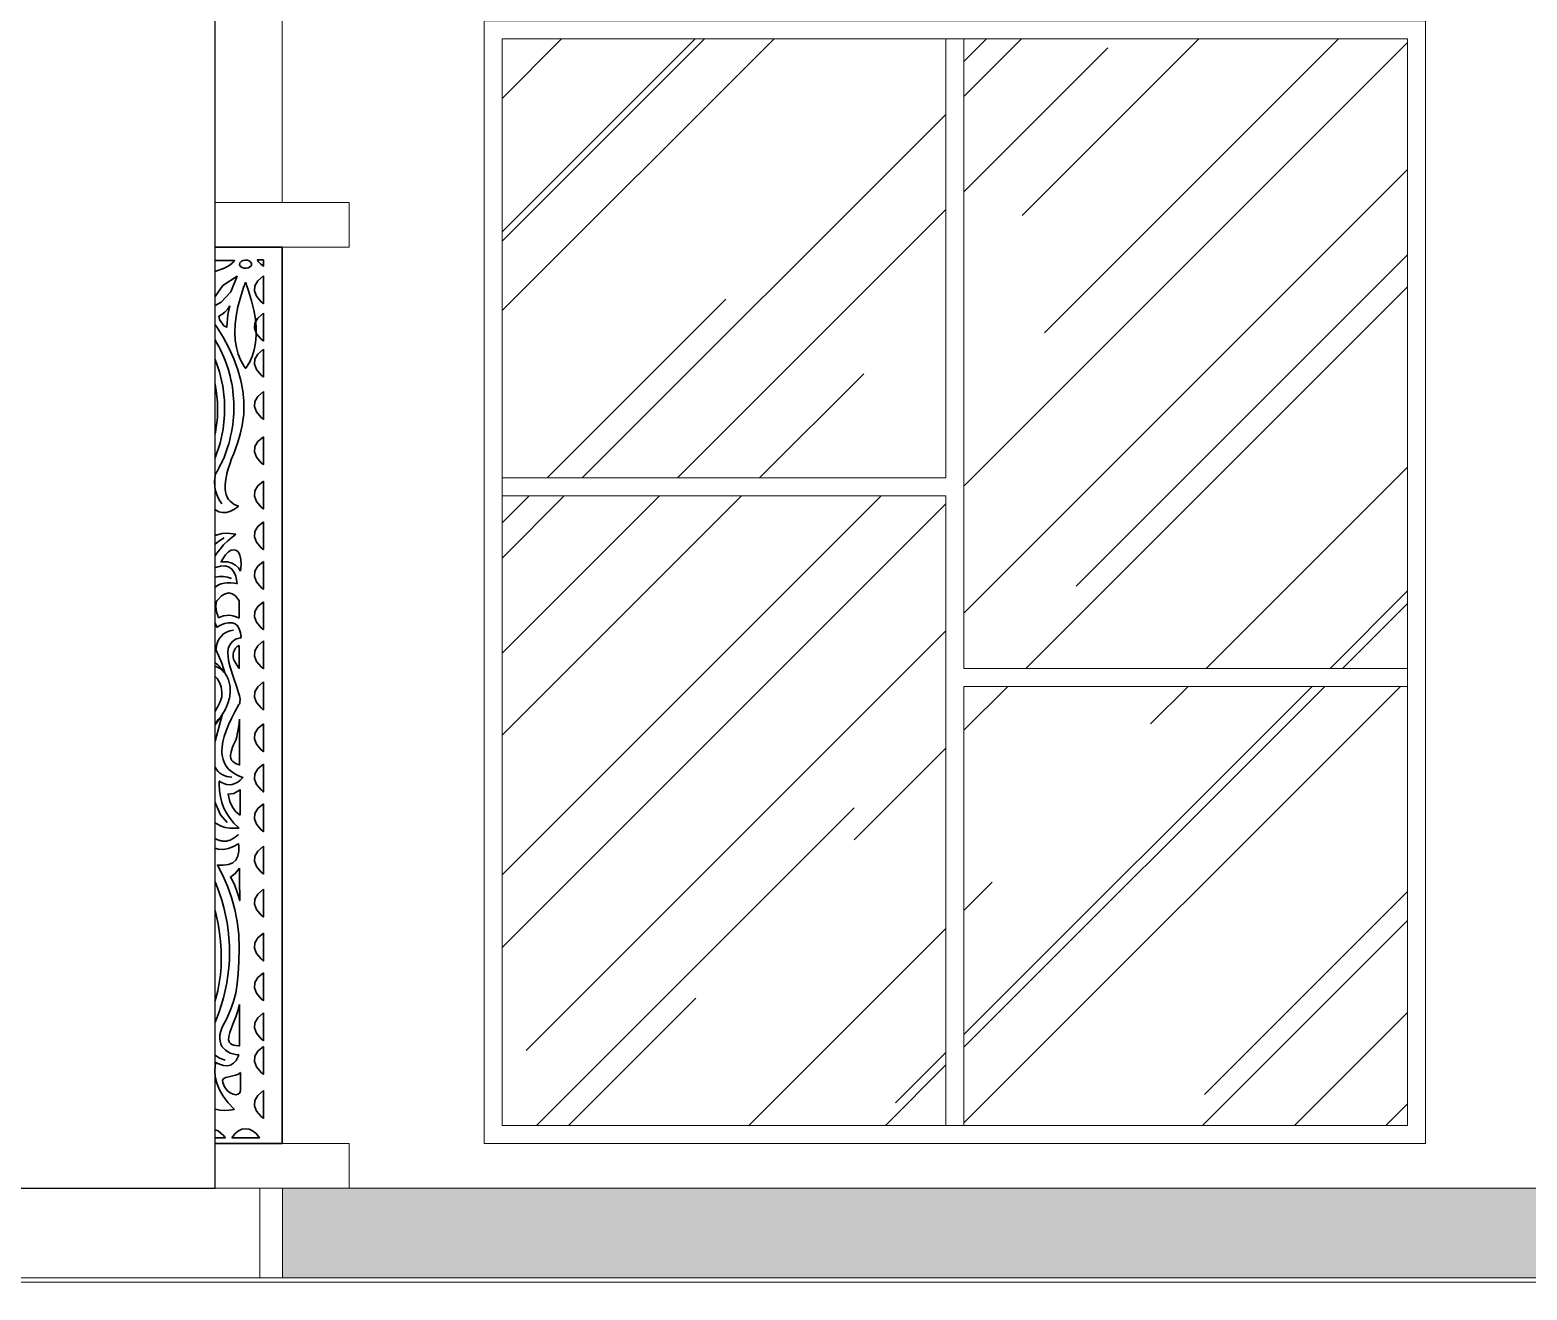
# Model space of a CAD drawing. Header units: inches. Extents: x 249 to 1192, y -18 to 440.
# Drawn here: x 716.094 to 719.433, y 263.557 to 266.37 of the extents above; entities that cross this region are included whole.
import ezdxf

# ---------------------------------------------------------------- set-up
doc = ezdxf.new("R2010")
doc.units = ezdxf.units.IN
doc.header["$MEASUREMENT"] = 0
for name, color, linetype, lineweight in [('ARSIR 1', 33, 'Continuous', 0), ('DINDING', 6, 'Continuous', 0), ('KACA', 141, 'Continuous', 30), ('KUSEN', 16, 'Continuous', 15), ('LANTAI', 135, 'Continuous', 9)]:
    doc.layers.add(name, color=color, linetype=linetype, lineweight=lineweight)
doc.layers.add('KOLOM', color=5, linetype='Continuous')

# ---------------------------------------------------------------- blocks, each defined once
blk = doc.blocks.new('POTONGAN AA')
at = {"layer": 'ARSIR 1'}
h = blk.add_hatch(dxfattribs=at)
h.set_pattern_fill('CROSS', color=256, scale=0.1, style=0)
h.set_pattern_definition([(0, (688.437727, 128.103324), (0.025, 0.025), [0.0125, -0.0375]), (90, (688.443977, 128.097074), (-0.025, 0.025), [0.0125, -0.0375])])
h.paths.add_polyline_path([(695.1377, 128.1033), (695.1377, 128.3033), (692.1384, 128.3033), (692.1384, 128.1033)])
h.paths.add_polyline_path([(699.1374, 128.1033), (699.1374, 128.3033), (696.1382, 128.3033), (696.1382, 128.1033)])
h.paths.add_polyline_path([(703.1377, 128.1033), (703.1377, 128.3033), (700.1379, 128.3033), (700.1379, 128.1033)])
h.paths.add_polyline_path([(707.1379, 128.1033), (707.1379, 128.3033), (704.1382, 128.3033), (704.1382, 128.1033)])
h.paths.add_polyline_path([(711.1377, 128.1033), (711.1377, 128.3033), (708.1384, 128.3033), (708.1384, 128.1033)])
h.paths.add_polyline_path([(715.1379, 128.1033), (715.1379, 128.3033), (712.1382, 128.3033), (712.1382, 128.1033)])
h.paths.add_polyline_path([(719.2877, 128.1033), (719.2877, 128.3033), (716.1384, 128.3033), (716.1384, 128.1033)])
h.paths.add_polyline_path([(719.2877, 128.3033), (719.2877, 128.1033), (719.8377, 128.1033), (719.8377, 128.3033)])
at = {"layer": 'KACA'}
h = blk.add_hatch(dxfattribs=at)
h.set_pattern_fill('AR-RROOF', color=256, scale=0.5, angle=45, style=0)
h.set_pattern_definition([(45, (712.6282, 128.4433), (0.424264, 1.13137), [7.5, -1, 2.5, -0.5]), (45, (712.92163, 129.0903), (-0.82378, 0.11667), [1.5, -0.165, 3, -0.375]), (45, (712.50444, 128.92062), (1.601597, 2.07536), [4, -0.7, 2, -0.5])])
h.paths.add_polyline_path([(713.6181, 130.8683), (712.6282, 130.8683), (712.6282, 129.8883), (713.6181, 129.8883)])
h.paths.add_polyline_path([(714.6479, 129.4633), (714.6479, 130.8683), (713.6581, 130.8683), (713.6581, 129.4633)])
h.paths.add_polyline_path([(714.6479, 129.4233), (713.6581, 129.4233), (713.6581, 128.4433), (714.6479, 128.4433)])
h.paths.add_polyline_path([(713.6181, 128.4433), (713.6181, 129.8483), (712.6282, 129.8483), (712.6282, 128.4433)])
at = {"layer": 'DINDING'}
blk.add_lwpolyline([(712.0877, 128.3033), (711.9877, 128.3033), (711.1882, 128.3033), (711.1882, 128.1033), (711.2882, 128.1033), (712.0877, 128.1033)], close=True, dxfattribs=at)
at = {"layer": 'KACA'}
for points in [[(711.9879, 128.4033), (712.1377, 128.4033), (712.1377, 130.4033), (711.9879, 130.4033)], [(711.9879, 128.4033), (712.1377, 128.4033), (712.1377, 130.4033), (711.9879, 130.4033)], [(711.9879, 130.3737), (711.9965, 130.3737), (712.0062, 130.3737), (712.0147, 130.3737), (712.0217, 130.3737), (712.0269, 130.3737), (712.0302, 130.3737), (712.0314, 130.3737), (712.0266, 130.3684), (712.0208, 130.3636), (712.014, 130.3594), (712.0064, 130.3557), (711.9892, 130.3499), (711.9879, 130.3497)], [(711.9879, 130.3737), (711.9965, 130.3737), (712.0062, 130.3737), (712.0147, 130.3737), (712.0217, 130.3737), (712.0269, 130.3737), (712.0302, 130.3737), (712.0314, 130.3737), (712.0266, 130.3684), (712.0208, 130.3636), (712.014, 130.3594), (712.0064, 130.3557), (711.9892, 130.3499), (711.9879, 130.3497)], [(711.9879, 130.2932), (712.0052, 130.3182), (712.0369, 130.3385), (712.023, 130.3039), (712.0012, 130.2805), (711.9879, 130.2732)], [(711.9879, 130.2932), (712.0052, 130.3182), (712.0369, 130.3385), (712.023, 130.3039), (712.0012, 130.2805), (711.9879, 130.2732)], [(711.9879, 129.8179), (711.9889, 129.8171), (711.9966, 129.813), (712.0045, 129.811), (712.0127, 129.8111), (712.021, 129.8134), (712.0296, 129.8178), (712.0384, 129.8243), (712.0395, 129.8253), (712.0401, 129.8258), (712.0395, 129.8261), (712.0364, 129.827), (712.0308, 129.8295), (712.0258, 129.8326), (712.0215, 129.8363), (712.0179, 129.8406), (712.0151, 129.8456), (712.0129, 129.8513), (712.0114, 129.8575), (712.0106, 129.8644), (712.0105, 129.872), (712.0111, 129.8802), (712.0124, 129.889), (712.0144, 129.8985), (712.0172, 129.9086), (712.0206, 129.9193), (712.0247, 129.9307), (712.0295, 129.9427), (712.032, 129.9487), (712.0328, 129.9508), (712.0388, 129.968), (712.0439, 129.9864), (712.0481, 130.0058), (712.0513, 130.0264), (712.0517, 130.029), (712.0523, 130.0387), (712.0521, 130.0602), (712.0496, 130.0827), (712.0451, 130.1061), (712.0383, 130.13), (712.0295, 130.1543), (712.0186, 130.1787), (712.0057, 130.2028), (711.9907, 130.2265), (711.9879, 130.2303)], [(711.9879, 129.8179), (711.9889, 129.8171), (711.9966, 129.813), (712.0045, 129.811), (712.0127, 129.8111), (712.021, 129.8134), (712.0296, 129.8178), (712.0384, 129.8243), (712.0395, 129.8253), (712.0401, 129.8258), (712.0395, 129.8261), (712.0364, 129.827), (712.0308, 129.8295), (712.0258, 129.8326), (712.0215, 129.8363), (712.0179, 129.8406), (712.0151, 129.8456), (712.0129, 129.8513), (712.0114, 129.8575), (712.0106, 129.8644), (712.0105, 129.872), (712.0111, 129.8802), (712.0124, 129.889), (712.0144, 129.8985), (712.0172, 129.9086), (712.0206, 129.9193), (712.0247, 129.9307), (712.0295, 129.9427), (712.032, 129.9487), (712.0328, 129.9508), (712.0388, 129.968), (712.0439, 129.9864), (712.0481, 130.0058), (712.0513, 130.0264), (712.0517, 130.029), (712.0523, 130.0387), (712.0521, 130.0602), (712.0496, 130.0827), (712.0451, 130.1061), (712.0383, 130.13), (712.0295, 130.1543), (712.0186, 130.1787), (712.0057, 130.2028), (711.9907, 130.2265), (711.9879, 130.2303)], [(711.9879, 130.1964), (711.992, 130.1893), (711.996, 130.1817), (711.9999, 130.1741), (712.0036, 130.1663), (712.0071, 130.1583), (712.0104, 130.1503), (712.0113, 130.1482), (712.0117, 130.1472), (712.0119, 130.1466), (712.0126, 130.1445), (712.014, 130.1404), (712.0167, 130.1321), (712.0191, 130.1238), (712.0213, 130.1155), (712.0232, 130.1073), (712.0249, 130.099), (712.0264, 130.0907), (712.0276, 130.0824), (712.0285, 130.0741), (712.0292, 130.0658), (712.0297, 130.0575), (712.0299, 130.0492), (712.0299, 130.0408), (712.0296, 130.0325), (712.0291, 130.0241), (712.0283, 130.0157), (712.0272, 130.0073), (712.0259, 129.9988), (712.0244, 129.9903), (712.0226, 129.9818), (712.0205, 129.9732), (712.0182, 129.9646), (712.0156, 129.956), (712.0127, 129.9473), (712.0096, 129.9386), (712.008, 129.9342), (712.0072, 129.932), (712.0062, 129.9301), (712.0027, 129.9232), (711.9993, 129.9166), (711.996, 129.9103), (711.9929, 129.9044), (711.9899, 129.8987), (711.9879, 129.8952)], [(711.9879, 130.1964), (711.992, 130.1893), (711.996, 130.1817), (711.9999, 130.1741), (712.0036, 130.1663), (712.0071, 130.1583), (712.0104, 130.1503), (712.0113, 130.1482), (712.0117, 130.1472), (712.0119, 130.1466), (712.0126, 130.1445), (712.014, 130.1404), (712.0167, 130.1321), (712.0191, 130.1238), (712.0213, 130.1155), (712.0232, 130.1073), (712.0249, 130.099), (712.0264, 130.0907), (712.0276, 130.0824), (712.0285, 130.0741), (712.0292, 130.0658), (712.0297, 130.0575), (712.0299, 130.0492), (712.0299, 130.0408), (712.0296, 130.0325), (712.0291, 130.0241), (712.0283, 130.0157), (712.0272, 130.0073), (712.0259, 129.9988), (712.0244, 129.9903), (712.0226, 129.9818), (712.0205, 129.9732), (712.0182, 129.9646), (712.0156, 129.956), (712.0127, 129.9473), (712.0096, 129.9386), (712.008, 129.9342), (712.0072, 129.932), (712.0062, 129.9301), (712.0027, 129.9232), (711.9993, 129.9166), (711.996, 129.9103), (711.9929, 129.9044), (711.9899, 129.8987), (711.9879, 129.8952)], [(711.9879, 130.1526), (711.9975, 130.1252), (712.005, 130.0933), (712.0089, 130.0613), (712.0092, 130.0294), (712.006, 129.9976), (711.9993, 129.9664), (711.9891, 129.9357), (711.9879, 129.9332)], [(711.9879, 130.1526), (711.9975, 130.1252), (712.005, 130.0933), (712.0089, 130.0613), (712.0092, 130.0294), (712.006, 129.9976), (711.9993, 129.9664), (711.9891, 129.9357), (711.9879, 129.9332)], [(711.9879, 129.9863), (711.989, 129.9908), (711.993, 130.0234), (711.9935, 130.0401), (711.993, 130.0575), (711.9912, 130.0779), (711.988, 130.0978), (711.9879, 130.0981)], [(711.9879, 129.9863), (711.989, 129.9908), (711.993, 130.0234), (711.9935, 130.0401), (711.993, 130.0575), (711.9912, 130.0779), (711.988, 130.0978), (711.9879, 130.0981)], [(711.9879, 129.7143), (711.9917, 129.7202), (711.9989, 129.7296), (712.007, 129.7388), (712.0162, 129.7477), (712.0263, 129.7563), (712.0318, 129.7606), (712.034, 129.7626), (712.0278, 129.7638), (712.0157, 129.7649), (712.004, 129.7641), (711.9928, 129.7616), (711.9879, 129.7596)], [(711.9879, 129.7143), (711.9917, 129.7202), (711.9989, 129.7296), (712.007, 129.7388), (712.0162, 129.7477), (712.0263, 129.7563), (712.0318, 129.7606), (712.034, 129.7626), (712.0278, 129.7638), (712.0157, 129.7649), (712.004, 129.7641), (711.9928, 129.7616), (711.9879, 129.7596)], [(711.9879, 129.7405), (711.9963, 129.7472), (712.0083, 129.7545)], [(711.9879, 129.7405), (711.9963, 129.7472), (712.0083, 129.7545)], [(711.9879, 129.6437), (711.9905, 129.6461), (711.9958, 129.6496), (712.0017, 129.6522), (712.0082, 129.6539), (712.0152, 129.6546), (712.0229, 129.6545), (712.0311, 129.6534), (712.0354, 129.6525), (712.0365, 129.6523), (712.0369, 129.6525), (712.0368, 129.6534), (712.0364, 129.6568), (712.0339, 129.6689), (712.0299, 129.6785), (712.0246, 129.6856), (712.0178, 129.6902), (712.0095, 129.6922), (711.9998, 129.6918), (711.9887, 129.6888), (711.9879, 129.6884)], [(711.9879, 129.6437), (711.9905, 129.6461), (711.9958, 129.6496), (712.0017, 129.6522), (712.0082, 129.6539), (712.0152, 129.6546), (712.0229, 129.6545), (712.0311, 129.6534), (712.0354, 129.6525), (712.0365, 129.6523), (712.0369, 129.6525), (712.0368, 129.6534), (712.0364, 129.6568), (712.0339, 129.6689), (712.0299, 129.6785), (712.0246, 129.6856), (712.0178, 129.6902), (712.0095, 129.6922), (711.9998, 129.6918), (711.9887, 129.6888), (711.9879, 129.6884)], [(711.9879, 129.119), (711.9931, 129.1154), (712.0014, 129.1114), (712.0104, 129.1085), (712.0203, 129.1069), (712.0311, 129.1066), (712.0367, 129.1069), (712.0396, 129.1071), (712.041, 129.1073), (712.0403, 129.1079), (712.03, 129.1179), (712.0212, 129.1284), (712.0138, 129.1396), (712.0077, 129.1514), (712.003, 129.1639), (711.9997, 129.1769), (711.9977, 129.1906), (711.9972, 129.2049), (711.9972, 129.2086), (711.9973, 129.2104), (711.9973, 129.2114), (711.9976, 129.2117), (712.0009, 129.2095), (712.0073, 129.2062), (712.0137, 129.2043), (712.02, 129.2036), (712.0262, 129.2043), (712.0323, 129.2062), (712.0383, 129.2095), (712.0442, 129.2141), (712.0501, 129.22), (712.0404, 129.2236), (712.0319, 129.2279), (712.0244, 129.2329), (712.018, 129.2386), (712.0128, 129.245), (712.0087, 129.2522), (712.0057, 129.2601), (712.0038, 129.2688), (712.0031, 129.2782), (712.0036, 129.2884), (712.0053, 129.2994), (712.0082, 129.3112), (712.0123, 129.3239), (712.0176, 129.3373), (712.0242, 129.3516), (712.0321, 129.3667), (712.0412, 129.3828), (712.0418, 129.3838), (712.042, 129.3841), (712.0423, 129.3846), (712.0428, 129.3857), (712.0434, 129.3883), (712.0435, 129.3946), (712.0421, 129.4024), (712.0397, 129.4114), (712.0364, 129.4214), (712.0286, 129.4433), (712.0213, 129.4662), (712.0185, 129.4775), (712.0167, 129.4884), (712.0163, 129.4986), (712.0174, 129.508), (712.0205, 129.5162), (712.0258, 129.523), (712.0336, 129.5283), (712.0386, 129.5302), (712.0443, 129.5317), (712.0458, 129.532), (712.0459, 129.5327), (712.0458, 129.5342), (712.0455, 129.5371), (712.0446, 129.5425), (712.0419, 129.5516), (712.0379, 129.5584), (712.0326, 129.563), (712.0261, 129.5653), (712.0182, 129.5654), (712.009, 129.5632), (711.9985, 129.5588), (711.9928, 129.5557), (711.9915, 129.5554), (711.9908, 129.5571), (711.9894, 129.5604), (711.9879, 129.5644)], [(711.9879, 129.119), (711.9931, 129.1154), (712.0014, 129.1114), (712.0104, 129.1085), (712.0203, 129.1069), (712.0311, 129.1066), (712.0367, 129.1069), (712.0396, 129.1071), (712.041, 129.1073), (712.0403, 129.1079), (712.03, 129.1179), (712.0212, 129.1284), (712.0138, 129.1396), (712.0077, 129.1514), (712.003, 129.1639), (711.9997, 129.1769), (711.9977, 129.1906), (711.9972, 129.2049), (711.9972, 129.2086), (711.9973, 129.2104), (711.9973, 129.2114), (711.9976, 129.2117), (712.0009, 129.2095), (712.0073, 129.2062), (712.0137, 129.2043), (712.02, 129.2036), (712.0262, 129.2043), (712.0323, 129.2062), (712.0383, 129.2095), (712.0442, 129.2141), (712.0501, 129.22), (712.0404, 129.2236), (712.0319, 129.2279), (712.0244, 129.2329), (712.018, 129.2386), (712.0128, 129.245), (712.0087, 129.2522), (712.0057, 129.2601), (712.0038, 129.2688), (712.0031, 129.2782), (712.0036, 129.2884), (712.0053, 129.2994), (712.0082, 129.3112), (712.0123, 129.3239), (712.0176, 129.3373), (712.0242, 129.3516), (712.0321, 129.3667), (712.0412, 129.3828), (712.0418, 129.3838), (712.042, 129.3841), (712.0423, 129.3846), (712.0428, 129.3857), (712.0434, 129.3883), (712.0435, 129.3946), (712.0421, 129.4024), (712.0397, 129.4114), (712.0364, 129.4214), (712.0286, 129.4433), (712.0213, 129.4662), (712.0185, 129.4775), (712.0167, 129.4884), (712.0163, 129.4986), (712.0174, 129.508), (712.0205, 129.5162), (712.0258, 129.523), (712.0336, 129.5283), (712.0386, 129.5302), (712.0443, 129.5317), (712.0458, 129.532), (712.0459, 129.5327), (712.0458, 129.5342), (712.0455, 129.5371), (712.0446, 129.5425), (712.0419, 129.5516), (712.0379, 129.5584), (712.0326, 129.563), (712.0261, 129.5653), (712.0182, 129.5654), (712.009, 129.5632), (711.9985, 129.5588), (711.9928, 129.5557), (711.9915, 129.5554), (711.9908, 129.5571), (711.9894, 129.5604), (711.9879, 129.5644)], [(712.0094, 129.4531), (712.0026, 129.4748), (711.9957, 129.4921), (711.9889, 129.5072), (711.9879, 129.5091)], [(712.0094, 129.4531), (712.0026, 129.4748), (711.9957, 129.4921), (711.9889, 129.5072), (711.9879, 129.5091)], [(711.9879, 129.3425), (711.9892, 129.3436), (711.9922, 129.3463), (711.9951, 129.3491), (711.9979, 129.352), (711.9993, 129.3535), (711.9996, 129.3538), (711.9998, 129.3541), (712.0001, 129.3546), (712.0016, 129.3567), (712.0044, 129.3609), (712.0069, 129.365), (712.0093, 129.3692), (712.0114, 129.3733), (712.0133, 129.3774), (712.015, 129.3814), (712.0164, 129.3854), (712.0177, 129.3894), (712.0188, 129.3933), (712.0197, 129.3972), (712.0205, 129.401), (712.021, 129.4047), (712.0214, 129.4084), (712.0216, 129.412), (712.0216, 129.4155), (712.0215, 129.419), (712.0212, 129.4224), (712.0208, 129.4257), (712.0202, 129.4289), (712.0195, 129.432), (712.0187, 129.435), (712.0177, 129.4379), (712.0166, 129.4407), (712.0154, 129.4434), (712.0141, 129.446), (712.0126, 129.4485), (712.0111, 129.4508), (712.0094, 129.4531), (712.0077, 129.4552), (712.0059, 129.4571), (712.0039, 129.459), (712.0019, 129.4606), (711.9999, 129.4622), (711.9977, 129.4636), (711.9955, 129.4648), (711.9932, 129.4659), (711.9908, 129.467), (711.9879, 129.4682)], [(711.9879, 129.3425), (711.9892, 129.3436), (711.9922, 129.3463), (711.9951, 129.3491), (711.9979, 129.352), (711.9993, 129.3535), (711.9996, 129.3538), (711.9998, 129.3541), (712.0001, 129.3546), (712.0016, 129.3567), (712.0044, 129.3609), (712.0069, 129.365), (712.0093, 129.3692), (712.0114, 129.3733), (712.0133, 129.3774), (712.015, 129.3814), (712.0164, 129.3854), (712.0177, 129.3894), (712.0188, 129.3933), (712.0197, 129.3972), (712.0205, 129.401), (712.021, 129.4047), (712.0214, 129.4084), (712.0216, 129.412), (712.0216, 129.4155), (712.0215, 129.419), (712.0212, 129.4224), (712.0208, 129.4257), (712.0202, 129.4289), (712.0195, 129.432), (712.0187, 129.435), (712.0177, 129.4379), (712.0166, 129.4407), (712.0154, 129.4434), (712.0141, 129.446), (712.0126, 129.4485), (712.0111, 129.4508), (712.0094, 129.4531), (712.0077, 129.4552), (712.0059, 129.4571), (712.0039, 129.459), (712.0019, 129.4606), (711.9999, 129.4622), (711.9977, 129.4636), (711.9955, 129.4648), (711.9932, 129.4659), (711.9908, 129.467), (711.9879, 129.4682)], [(711.9879, 129.4451), (711.9926, 129.4405), (711.998, 129.4321), (712.0017, 129.4219), (712.0031, 129.4102), (712.0026, 129.4), (711.9994, 129.3886), (711.9936, 129.3765), (711.9879, 129.3682)], [(711.9879, 129.4451), (711.9926, 129.4405), (711.998, 129.4321), (712.0017, 129.4219), (712.0031, 129.4102), (712.0026, 129.4), (711.9994, 129.3886), (711.9936, 129.3765), (711.9879, 129.3682)], [(711.9879, 129.3007), (712.0045, 129.3619)], [(711.9879, 129.3007), (712.0045, 129.3619)], [(711.9879, 129.3373), (712.0024, 129.3565)], [(711.9879, 129.3373), (712.0024, 129.3565)], [(712.04, 129.0928), (712.0363, 129.0895), (712.0326, 129.0866), (712.0308, 129.0853), (712.0289, 129.0841), (712.027, 129.0829), (712.0251, 129.0819), (712.0231, 129.081), (712.0212, 129.0802), (712.0192, 129.0794), (712.0173, 129.0789), (712.0153, 129.0784), (712.0133, 129.078), (712.0112, 129.0778), (712.0092, 129.0777), (712.0071, 129.0777), (712.005, 129.0779), (712.0028, 129.0782), (712.0007, 129.0786), (711.9985, 129.0792), (711.9962, 129.0799), (711.994, 129.0808), (711.9917, 129.0818), (711.9894, 129.083), (711.9879, 129.0839)], [(712.04, 129.0928), (712.0363, 129.0895), (712.0326, 129.0866), (712.0308, 129.0853), (712.0289, 129.0841), (712.027, 129.0829), (712.0251, 129.0819), (712.0231, 129.081), (712.0212, 129.0802), (712.0192, 129.0794), (712.0173, 129.0789), (712.0153, 129.0784), (712.0133, 129.078), (712.0112, 129.0778), (712.0092, 129.0777), (712.0071, 129.0777), (712.005, 129.0779), (712.0028, 129.0782), (712.0007, 129.0786), (711.9985, 129.0792), (711.9962, 129.0799), (711.994, 129.0808), (711.9917, 129.0818), (711.9894, 129.083), (711.9879, 129.0839)], [(711.9879, 128.4802), (711.9891, 128.4797), (711.9984, 128.4775), (712.0085, 128.4766), (712.0195, 128.4772), (712.0253, 128.478), (712.0282, 128.4785), (712.0297, 128.4788), (712.0305, 128.479), (712.0301, 128.4794), (712.0168, 128.4938), (712.006, 128.5083), (711.9976, 128.5229), (711.9916, 128.5375), (711.9881, 128.5521), (711.9871, 128.5669), (711.9886, 128.5817), (711.9889, 128.5835), (711.9891, 128.5843), (711.9898, 128.584), (711.9924, 128.5826), (711.9974, 128.5802), (712.0067, 128.5772), (712.0151, 128.5765), (712.0226, 128.5781), (712.0291, 128.5821), (712.0346, 128.5884), (712.0392, 128.597), (712.0402, 128.5995), (712.0407, 128.6008), (712.0394, 128.601), (712.0332, 128.6017), (712.0213, 128.6049), (712.011, 128.611), (712.0033, 128.6197), (712.0006, 128.6252), (711.9989, 128.6313), (711.9983, 128.6381), (711.9988, 128.6456), (712.0007, 128.6538), (712.0039, 128.6627), (712.0139, 128.6823), (712.0224, 128.7012), (712.029, 128.7197), (712.0339, 128.7388), (712.0374, 128.7594), (712.0397, 128.7824), (712.0411, 128.8088), (712.0418, 128.8392), (712.0406, 128.8694), (712.0371, 128.8982), (712.0317, 128.9256), (712.0243, 128.9519), (712.0153, 128.977), (712.0048, 129.0011), (711.993, 129.0243), (712.0062, 129.0241), (712.0179, 129.0256), (712.0272, 129.0294), (712.0341, 129.0357), (712.0387, 129.0442), (712.0409, 129.0552), (712.0407, 129.0686), (712.0401, 129.072), (712.0368, 129.07), (712.0303, 129.0665), (712.0177, 129.0615), (712.0058, 129.0594), (711.9944, 129.0602), (711.9879, 129.0624)], [(711.9879, 128.4802), (711.9891, 128.4797), (711.9984, 128.4775), (712.0085, 128.4766), (712.0195, 128.4772), (712.0253, 128.478), (712.0282, 128.4785), (712.0297, 128.4788), (712.0305, 128.479), (712.0301, 128.4794), (712.0168, 128.4938), (712.006, 128.5083), (711.9976, 128.5229), (711.9916, 128.5375), (711.9881, 128.5521), (711.9871, 128.5669), (711.9886, 128.5817), (711.9889, 128.5835), (711.9891, 128.5843), (711.9898, 128.584), (711.9924, 128.5826), (711.9974, 128.5802), (712.0067, 128.5772), (712.0151, 128.5765), (712.0226, 128.5781), (712.0291, 128.5821), (712.0346, 128.5884), (712.0392, 128.597), (712.0402, 128.5995), (712.0407, 128.6008), (712.0394, 128.601), (712.0332, 128.6017), (712.0213, 128.6049), (712.011, 128.611), (712.0033, 128.6197), (712.0006, 128.6252), (711.9989, 128.6313), (711.9983, 128.6381), (711.9988, 128.6456), (712.0007, 128.6538), (712.0039, 128.6627), (712.0139, 128.6823), (712.0224, 128.7012), (712.029, 128.7197), (712.0339, 128.7388), (712.0374, 128.7594), (712.0397, 128.7824), (712.0411, 128.8088), (712.0418, 128.8392), (712.0406, 128.8694), (712.0371, 128.8982), (712.0317, 128.9256), (712.0243, 128.9519), (712.0153, 128.977), (712.0048, 129.0011), (711.993, 129.0243), (712.0062, 129.0241), (712.0179, 129.0256), (712.0272, 129.0294), (712.0341, 129.0357), (712.0387, 129.0442), (712.0409, 129.0552), (712.0407, 129.0686), (712.0401, 129.072), (712.0368, 129.07), (712.0303, 129.0665), (712.0177, 129.0615), (712.0058, 129.0594), (711.9944, 129.0602), (711.9879, 129.0624)], [(711.9879, 128.6738), (711.9895, 128.6776), (711.9959, 128.6943), (712.0015, 128.711), (712.0064, 128.7278), (712.0106, 128.7445), (712.014, 128.7613), (712.0166, 128.7781), (712.0185, 128.7949), (712.0197, 128.8116), (712.0202, 128.8284), (712.0199, 128.8452), (712.0188, 128.862), (712.0171, 128.8789), (712.0146, 128.8957), (712.0113, 128.9125), (712.0073, 128.9294), (712.0026, 128.9462), (711.9971, 128.9631), (711.9909, 128.9799), (711.9879, 128.9872)], [(711.9879, 128.6738), (711.9895, 128.6776), (711.9959, 128.6943), (712.0015, 128.711), (712.0064, 128.7278), (712.0106, 128.7445), (712.014, 128.7613), (712.0166, 128.7781), (712.0185, 128.7949), (712.0197, 128.8116), (712.0202, 128.8284), (712.0199, 128.8452), (712.0188, 128.862), (712.0171, 128.8789), (712.0146, 128.8957), (712.0113, 128.9125), (712.0073, 128.9294), (712.0026, 128.9462), (711.9971, 128.9631), (711.9909, 128.9799), (711.9879, 128.9872)], [(711.9879, 128.923), (711.9905, 128.9134), (711.9948, 128.8933), (711.998, 128.8735), (712.0003, 128.8539), (712.0015, 128.8347), (712.0018, 128.8158), (712.0012, 128.7973), (711.9997, 128.7791), (711.9972, 128.7614), (711.994, 128.744), (711.9899, 128.7271), (711.9879, 128.7205)], [(711.9879, 128.923), (711.9905, 128.9134), (711.9948, 128.8933), (711.998, 128.8735), (712.0003, 128.8539), (712.0015, 128.8347), (712.0018, 128.8158), (712.0012, 128.7973), (711.9997, 128.7791), (711.9972, 128.7614), (711.994, 128.744), (711.9899, 128.7271), (711.9879, 128.7205)], [(712.0106, 128.5892), (711.9977, 128.5933), (711.9879, 128.6004)], [(712.0106, 128.5892), (711.9977, 128.5933), (711.9879, 128.6004)], [(711.9879, 128.4335), (711.9944, 128.4309), (712.0068, 128.4206), (712.01, 128.4171), (712.011, 128.4159), (712.0104, 128.4159), (712.0013, 128.4159), (711.9879, 128.4159)], [(711.9879, 128.4335), (711.9944, 128.4309), (712.0068, 128.4206), (712.01, 128.4171), (712.011, 128.4159), (712.0104, 128.4159), (712.0013, 128.4159), (711.9879, 128.4159)]]:
    blk.add_lwpolyline(points, dxfattribs=at)
for points in [[(712.0546, 130.3745), (712.0503, 130.3738), (712.047, 130.3724), (712.0429, 130.3685), (712.0423, 130.3639), (712.0452, 130.3597), (712.048, 130.3581), (712.0517, 130.3569), (712.0538, 130.3566), (712.0546, 130.3565), (712.0546, 130.3565), (712.0546, 130.3565), (712.0552, 130.3565), (712.0572, 130.3564), (712.0614, 130.3572), (712.0648, 130.3585), (712.0689, 130.3624), (712.0694, 130.3671), (712.0665, 130.3713), (712.0638, 130.373), (712.0601, 130.3741), (712.058, 130.3744), (712.0572, 130.3745), (712.0572, 130.3745), (712.0572, 130.3745), (712.0568, 130.3745), (712.0546, 130.3745)], [(712.0546, 130.3745), (712.0503, 130.3738), (712.047, 130.3724), (712.0429, 130.3685), (712.0423, 130.3639), (712.0452, 130.3597), (712.048, 130.3581), (712.0517, 130.3569), (712.0538, 130.3566), (712.0546, 130.3565), (712.0546, 130.3565), (712.0546, 130.3565), (712.0552, 130.3565), (712.0572, 130.3564), (712.0614, 130.3572), (712.0648, 130.3585), (712.0689, 130.3624), (712.0694, 130.3671), (712.0665, 130.3713), (712.0638, 130.373), (712.0601, 130.3741), (712.058, 130.3744), (712.0572, 130.3745), (712.0572, 130.3745), (712.0572, 130.3745), (712.0568, 130.3745), (712.0546, 130.3745)], [(712.0956, 130.3749), (712.0956, 130.3688), (712.0956, 130.3608), (712.0902, 130.3652), (712.0843, 130.3717), (712.0824, 130.3749), (712.0854, 130.3749), (712.0899, 130.3749), (712.0939, 130.3749)], [(712.0956, 130.3749), (712.0956, 130.3688), (712.0956, 130.3608), (712.0902, 130.3652), (712.0843, 130.3717), (712.0824, 130.3749), (712.0854, 130.3749), (712.0899, 130.3749), (712.0939, 130.3749)], [(712.0559, 130.325), (712.0557, 130.3246), (712.0554, 130.3236), (712.0546, 130.3214), (712.0544, 130.3208), (712.0543, 130.3208), (712.0543, 130.3208), (712.0543, 130.3208), (712.0542, 130.3203), (712.0536, 130.3189), (712.0516, 130.3132), (712.0445, 130.2911), (712.0389, 130.27), (712.035, 130.2498), (712.0327, 130.2308), (712.032, 130.2127), (712.0329, 130.1956), (712.0354, 130.1795), (712.0395, 130.1645), (712.0452, 130.1505), (712.0526, 130.1374), (712.0547, 130.1343), (712.0552, 130.1336), (712.0554, 130.1333), (712.0554, 130.1333), (712.0554, 130.1333), (712.0556, 130.1333), (712.0564, 130.1333), (712.0643, 130.146), (712.0705, 130.1597), (712.0752, 130.1744), (712.0783, 130.1901), (712.0797, 130.2069), (712.0795, 130.2246), (712.0777, 130.2434), (712.0744, 130.2631), (712.0694, 130.2839), (712.0627, 130.3057), (712.0588, 130.317), (712.0578, 130.3198), (712.0575, 130.3206), (712.0574, 130.3208), (712.0574, 130.3208), (712.0574, 130.3208), (712.0574, 130.3208), (712.0572, 130.3214), (712.0564, 130.3236), (712.056, 130.3246), (712.0559, 130.325)], [(712.0559, 130.325), (712.0557, 130.3246), (712.0554, 130.3236), (712.0546, 130.3214), (712.0544, 130.3208), (712.0543, 130.3208), (712.0543, 130.3208), (712.0543, 130.3208), (712.0542, 130.3203), (712.0536, 130.3189), (712.0516, 130.3132), (712.0445, 130.2911), (712.0389, 130.27), (712.035, 130.2498), (712.0327, 130.2308), (712.032, 130.2127), (712.0329, 130.1956), (712.0354, 130.1795), (712.0395, 130.1645), (712.0452, 130.1505), (712.0526, 130.1374), (712.0547, 130.1343), (712.0552, 130.1336), (712.0554, 130.1333), (712.0554, 130.1333), (712.0554, 130.1333), (712.0556, 130.1333), (712.0564, 130.1333), (712.0643, 130.146), (712.0705, 130.1597), (712.0752, 130.1744), (712.0783, 130.1901), (712.0797, 130.2069), (712.0795, 130.2246), (712.0777, 130.2434), (712.0744, 130.2631), (712.0694, 130.2839), (712.0627, 130.3057), (712.0588, 130.317), (712.0578, 130.3198), (712.0575, 130.3206), (712.0574, 130.3208), (712.0574, 130.3208), (712.0574, 130.3208), (712.0574, 130.3208), (712.0572, 130.3214), (712.0564, 130.3236), (712.056, 130.3246), (712.0559, 130.325)], [(712.0956, 130.3395), (712.0834, 130.3287), (712.0768, 130.3175), (712.0758, 130.306), (712.0805, 130.294), (712.0909, 130.2816), (712.0943, 130.2784), (712.0956, 130.2774), (712.0956, 130.278), (712.0956, 130.2871), (712.0956, 130.3198), (712.0956, 130.3337), (712.0956, 130.3395)], [(712.0956, 130.3395), (712.0834, 130.3287), (712.0768, 130.3175), (712.0758, 130.306), (712.0805, 130.294), (712.0909, 130.2816), (712.0943, 130.2784), (712.0956, 130.2774), (712.0956, 130.278), (712.0956, 130.2871), (712.0956, 130.3198), (712.0956, 130.3337), (712.0956, 130.3395)], [(712.021, 130.2723), (712.0162, 130.2534), (712.0138, 130.2246), (712.0074, 130.2278), (711.998, 130.2417), (711.9964, 130.2493), (712.0033, 130.2532), (712.0097, 130.2584), (712.0156, 130.2647)], [(712.021, 130.2723), (712.0162, 130.2534), (712.0138, 130.2246), (712.0074, 130.2278), (711.998, 130.2417), (711.9964, 130.2493), (712.0033, 130.2532), (712.0097, 130.2584), (712.0156, 130.2647)], [(712.0956, 130.2559), (712.0834, 130.2452), (712.0768, 130.234), (712.0758, 130.2224), (712.0805, 130.2104), (712.0909, 130.1981), (712.0943, 130.1949), (712.0956, 130.1939), (712.0956, 130.1945), (712.0956, 130.2035), (712.0956, 130.2363), (712.0956, 130.2502), (712.0956, 130.2559)], [(712.0956, 130.2559), (712.0834, 130.2452), (712.0768, 130.234), (712.0758, 130.2224), (712.0805, 130.2104), (712.0909, 130.1981), (712.0943, 130.1949), (712.0956, 130.1939), (712.0956, 130.1945), (712.0956, 130.2035), (712.0956, 130.2363), (712.0956, 130.2502), (712.0956, 130.2559)], [(712.0956, 130.1757), (712.0834, 130.165), (712.0768, 130.1538), (712.0758, 130.1422), (712.0805, 130.1302), (712.0909, 130.1178), (712.0943, 130.1147), (712.0956, 130.1137), (712.0956, 130.1143), (712.0956, 130.1233), (712.0956, 130.1561), (712.0956, 130.17), (712.0956, 130.1757)], [(712.0956, 130.1757), (712.0834, 130.165), (712.0768, 130.1538), (712.0758, 130.1422), (712.0805, 130.1302), (712.0909, 130.1178), (712.0943, 130.1147), (712.0956, 130.1137), (712.0956, 130.1143), (712.0956, 130.1233), (712.0956, 130.1561), (712.0956, 130.17), (712.0956, 130.1757)], [(712.0956, 130.0811), (712.0834, 130.0703), (712.0768, 130.0592), (712.0758, 130.0476), (712.0805, 130.0356), (712.0909, 130.0232), (712.0943, 130.02), (712.0956, 130.019), (712.0956, 130.0197), (712.0956, 130.0287), (712.0956, 130.0614), (712.0956, 130.0754), (712.0956, 130.0811)], [(712.0956, 130.0811), (712.0834, 130.0703), (712.0768, 130.0592), (712.0758, 130.0476), (712.0805, 130.0356), (712.0909, 130.0232), (712.0943, 130.02), (712.0956, 130.019), (712.0956, 130.0197), (712.0956, 130.0287), (712.0956, 130.0614), (712.0956, 130.0754), (712.0956, 130.0811)], [(712.0956, 129.9802), (712.0834, 129.9694), (712.0768, 129.9583), (712.0758, 129.9467), (712.0805, 129.9347), (712.0909, 129.9223), (712.0943, 129.9191), (712.0956, 129.9181), (712.0956, 129.9188), (712.0956, 129.9278), (712.0956, 129.9605), (712.0956, 129.9745), (712.0956, 129.9802)], [(712.0956, 129.9802), (712.0834, 129.9694), (712.0768, 129.9583), (712.0758, 129.9467), (712.0805, 129.9347), (712.0909, 129.9223), (712.0943, 129.9191), (712.0956, 129.9181), (712.0956, 129.9188), (712.0956, 129.9278), (712.0956, 129.9605), (712.0956, 129.9745), (712.0956, 129.9802)], [(712.0956, 129.8814), (712.0834, 129.8706), (712.0768, 129.8595), (712.0758, 129.8479), (712.0805, 129.8359), (712.0909, 129.8235), (712.0943, 129.8203), (712.0956, 129.8193), (712.0956, 129.82), (712.0956, 129.829), (712.0956, 129.8617), (712.0956, 129.8757), (712.0956, 129.8814)], [(712.0956, 129.8814), (712.0834, 129.8706), (712.0768, 129.8595), (712.0758, 129.8479), (712.0805, 129.8359), (712.0909, 129.8235), (712.0943, 129.8203), (712.0956, 129.8193), (712.0956, 129.82), (712.0956, 129.829), (712.0956, 129.8617), (712.0956, 129.8757), (712.0956, 129.8814)], [(712.0956, 129.7907), (712.0834, 129.78), (712.0768, 129.7688), (712.0758, 129.7572), (712.0805, 129.7452), (712.0909, 129.7328), (712.0943, 129.7297), (712.0956, 129.7287), (712.0956, 129.7293), (712.0956, 129.7383), (712.0956, 129.7711), (712.0956, 129.785), (712.0956, 129.7907)], [(712.0956, 129.7907), (712.0834, 129.78), (712.0768, 129.7688), (712.0758, 129.7572), (712.0805, 129.7452), (712.0909, 129.7328), (712.0943, 129.7297), (712.0956, 129.7287), (712.0956, 129.7293), (712.0956, 129.7383), (712.0956, 129.7711), (712.0956, 129.785), (712.0956, 129.7907)], [(712.0449, 129.6807), (712.0461, 129.695), (712.0455, 129.7067), (712.0433, 129.7159), (712.0398, 129.7225), (712.0353, 129.7265), (712.0299, 129.728), (712.024, 129.7269), (712.0177, 129.7232), (712.0113, 129.717), (712.0051, 129.7081), (712.0021, 129.7027), (712.0013, 129.7013), (712.0013, 129.7008), (712.0021, 129.7009), (712.0049, 129.7012), (712.0156, 129.7009), (712.0251, 129.6985), (712.0333, 129.6941), (712.0399, 129.6881), (712.0449, 129.6807)], [(712.0449, 129.6807), (712.0461, 129.695), (712.0455, 129.7067), (712.0433, 129.7159), (712.0398, 129.7225), (712.0353, 129.7265), (712.0299, 129.728), (712.024, 129.7269), (712.0177, 129.7232), (712.0113, 129.717), (712.0051, 129.7081), (712.0021, 129.7027), (712.0013, 129.7013), (712.0013, 129.7008), (712.0021, 129.7009), (712.0049, 129.7012), (712.0156, 129.7009), (712.0251, 129.6985), (712.0333, 129.6941), (712.0399, 129.6881), (712.0449, 129.6807)], [(712.0956, 129.7021), (712.0834, 129.6914), (712.0768, 129.6802), (712.0758, 129.6686), (712.0805, 129.6566), (712.0909, 129.6442), (712.0943, 129.6411), (712.0956, 129.64), (712.0956, 129.6407), (712.0956, 129.6497), (712.0956, 129.6825), (712.0956, 129.6964), (712.0956, 129.7021)], [(712.0956, 129.7021), (712.0834, 129.6914), (712.0768, 129.6802), (712.0758, 129.6686), (712.0805, 129.6566), (712.0909, 129.6442), (712.0943, 129.6411), (712.0956, 129.64), (712.0956, 129.6407), (712.0956, 129.6497), (712.0956, 129.6825), (712.0956, 129.6964), (712.0956, 129.7021)], [(712.0417, 129.5754), (712.0346, 129.5785), (712.0277, 129.5807), (712.0208, 129.5818), (712.0137, 129.5817), (712.0064, 129.5805), (711.9986, 129.578), (711.9966, 129.5772), (711.9953, 129.5767), (711.9951, 129.5774), (711.9937, 129.5811), (711.9918, 129.5872), (711.9901, 129.5947), (711.9893, 129.6025), (711.99, 129.6097), (711.9911, 129.6128), (711.992, 129.6141), (711.9939, 129.6165), (712.0023, 129.625), (712.0105, 129.6301), (712.0183, 129.6318), (712.0259, 129.6301), (712.0333, 129.625), (712.0403, 129.6165), (712.0417, 129.6144), (712.0417, 129.6143), (712.0417, 129.6139), (712.0417, 129.6123), (712.0417, 129.6096), (712.0417, 129.602), (712.0417, 129.5844), (712.0417, 129.5779), (712.0417, 129.5761), (712.0417, 129.5754)], [(712.0417, 129.5754), (712.0346, 129.5785), (712.0277, 129.5807), (712.0208, 129.5818), (712.0137, 129.5817), (712.0064, 129.5805), (711.9986, 129.578), (711.9966, 129.5772), (711.9953, 129.5767), (711.9951, 129.5774), (711.9937, 129.5811), (711.9918, 129.5872), (711.9901, 129.5947), (711.9893, 129.6025), (711.99, 129.6097), (711.9911, 129.6128), (711.992, 129.6141), (711.9939, 129.6165), (712.0023, 129.625), (712.0105, 129.6301), (712.0183, 129.6318), (712.0259, 129.6301), (712.0333, 129.625), (712.0403, 129.6165), (712.0417, 129.6144), (712.0417, 129.6143), (712.0417, 129.6139), (712.0417, 129.6123), (712.0417, 129.6096), (712.0417, 129.602), (712.0417, 129.5844), (712.0417, 129.5779), (712.0417, 129.5761), (712.0417, 129.5754)], [(712.0956, 129.612), (712.0834, 129.6012), (712.0768, 129.59), (712.0758, 129.5785), (712.0805, 129.5665), (712.0909, 129.5541), (712.0943, 129.5509), (712.0956, 129.5499), (712.0956, 129.5506), (712.0956, 129.5596), (712.0956, 129.5923), (712.0956, 129.6062), (712.0956, 129.612)], [(712.0956, 129.612), (712.0834, 129.6012), (712.0768, 129.59), (712.0758, 129.5785), (712.0805, 129.5665), (712.0909, 129.5541), (712.0943, 129.5509), (712.0956, 129.5499), (712.0956, 129.5506), (712.0956, 129.5596), (712.0956, 129.5923), (712.0956, 129.6062), (712.0956, 129.612)], [(712.0956, 129.5246), (712.0834, 129.5138), (712.0768, 129.5026), (712.0758, 129.491), (712.0805, 129.4791), (712.0909, 129.4667), (712.0943, 129.4635), (712.0956, 129.4625), (712.0956, 129.4631), (712.0956, 129.4721), (712.0956, 129.5049), (712.0956, 129.5188), (712.0956, 129.5246)], [(712.0956, 129.5246), (712.0834, 129.5138), (712.0768, 129.5026), (712.0758, 129.491), (712.0805, 129.4791), (712.0909, 129.4667), (712.0943, 129.4635), (712.0956, 129.4625), (712.0956, 129.4631), (712.0956, 129.4721), (712.0956, 129.5049), (712.0956, 129.5188), (712.0956, 129.5246)], [(712.0956, 129.433), (712.0834, 129.4222), (712.0768, 129.4111), (712.0758, 129.3995), (712.0805, 129.3875), (712.0909, 129.3751), (712.0943, 129.3719), (712.0956, 129.3709), (712.0956, 129.3716), (712.0956, 129.3806), (712.0956, 129.4133), (712.0956, 129.4273), (712.0956, 129.433)], [(712.0956, 129.433), (712.0834, 129.4222), (712.0768, 129.4111), (712.0758, 129.3995), (712.0805, 129.3875), (712.0909, 129.3751), (712.0943, 129.3719), (712.0956, 129.3709), (712.0956, 129.3716), (712.0956, 129.3806), (712.0956, 129.4133), (712.0956, 129.4273), (712.0956, 129.433)], [(712.0425, 129.3497), (712.0425, 129.3494), (712.0425, 129.3486), (712.0425, 129.3472), (712.0425, 129.3454), (712.0425, 129.3403), (712.0425, 129.3338), (712.0425, 129.3261), (712.0425, 129.3175), (712.0425, 129.2988), (712.0425, 129.2802), (712.0425, 129.2716), (712.0425, 129.2639), (712.0425, 129.2573), (712.0425, 129.2523), (712.0425, 129.2505), (712.0425, 129.2491), (712.0425, 129.2482), (712.0425, 129.248), (712.0352, 129.2507), (712.0294, 129.2539), (712.0272, 129.2559), (712.0253, 129.258), (712.0239, 129.2605), (712.0229, 129.2632), (712.0224, 129.2662), (712.0223, 129.2696), (712.0227, 129.2733), (712.0236, 129.2775), (712.025, 129.2821), (712.0269, 129.2872), (712.0292, 129.2928), (712.0321, 129.2988), (712.0335, 129.3018), (712.0348, 129.3057), (712.0361, 129.3106), (712.0375, 129.3165), (712.0387, 129.3234), (712.04, 129.3312), (712.0413, 129.34), (712.0425, 129.3497)], [(712.0425, 129.3497), (712.0425, 129.3494), (712.0425, 129.3486), (712.0425, 129.3472), (712.0425, 129.3454), (712.0425, 129.3403), (712.0425, 129.3338), (712.0425, 129.3261), (712.0425, 129.3175), (712.0425, 129.2988), (712.0425, 129.2802), (712.0425, 129.2716), (712.0425, 129.2639), (712.0425, 129.2573), (712.0425, 129.2523), (712.0425, 129.2505), (712.0425, 129.2491), (712.0425, 129.2482), (712.0425, 129.248), (712.0352, 129.2507), (712.0294, 129.2539), (712.0272, 129.2559), (712.0253, 129.258), (712.0239, 129.2605), (712.0229, 129.2632), (712.0224, 129.2662), (712.0223, 129.2696), (712.0227, 129.2733), (712.0236, 129.2775), (712.025, 129.2821), (712.0269, 129.2872), (712.0292, 129.2928), (712.0321, 129.2988), (712.0335, 129.3018), (712.0348, 129.3057), (712.0361, 129.3106), (712.0375, 129.3165), (712.0387, 129.3234), (712.04, 129.3312), (712.0413, 129.34), (712.0425, 129.3497)], [(712.0956, 129.3398), (712.0834, 129.329), (712.0768, 129.3178), (712.0758, 129.3062), (712.0805, 129.2943), (712.0909, 129.2819), (712.0943, 129.2787), (712.0956, 129.2777), (712.0956, 129.2783), (712.0956, 129.2873), (712.0956, 129.3201), (712.0956, 129.334), (712.0956, 129.3398)], [(712.0956, 129.3398), (712.0834, 129.329), (712.0768, 129.3178), (712.0758, 129.3062), (712.0805, 129.2943), (712.0909, 129.2819), (712.0943, 129.2787), (712.0956, 129.2777), (712.0956, 129.2783), (712.0956, 129.2873), (712.0956, 129.3201), (712.0956, 129.334), (712.0956, 129.3398)], [(712.0956, 129.2499), (712.0834, 129.2391), (712.0768, 129.228), (712.0758, 129.2164), (712.0805, 129.2044), (712.0909, 129.192), (712.0943, 129.1888), (712.0956, 129.1878), (712.0956, 129.1885), (712.0956, 129.1975), (712.0956, 129.2302), (712.0956, 129.2442), (712.0956, 129.2499)], [(712.0956, 129.2499), (712.0834, 129.2391), (712.0768, 129.228), (712.0758, 129.2164), (712.0805, 129.2044), (712.0909, 129.192), (712.0943, 129.1888), (712.0956, 129.1878), (712.0956, 129.1885), (712.0956, 129.1975), (712.0956, 129.2302), (712.0956, 129.2442), (712.0956, 129.2499)], [(712.0439, 129.1358), (712.0343, 129.143), (712.0265, 129.1533), (712.0207, 129.1666), (712.0169, 129.1829), (712.0296, 129.1845), (712.0436, 129.1924), (712.0436, 129.19), (712.0436, 129.1836), (712.0438, 129.1641), (712.0439, 129.1446), (712.0439, 129.1382), (712.0439, 129.1358)], [(712.0439, 129.1358), (712.0343, 129.143), (712.0265, 129.1533), (712.0207, 129.1666), (712.0169, 129.1829), (712.0296, 129.1845), (712.0436, 129.1924), (712.0436, 129.19), (712.0436, 129.1836), (712.0438, 129.1641), (712.0439, 129.1446), (712.0439, 129.1382), (712.0439, 129.1358)], [(712.0956, 129.1613), (712.0834, 129.1505), (712.0768, 129.1393), (712.0758, 129.1277), (712.0805, 129.1158), (712.0909, 129.1034), (712.0943, 129.1002), (712.0956, 129.0992), (712.0956, 129.0998), (712.0956, 129.1088), (712.0956, 129.1416), (712.0956, 129.1555), (712.0956, 129.1613)], [(712.0956, 129.1613), (712.0834, 129.1505), (712.0768, 129.1393), (712.0758, 129.1277), (712.0805, 129.1158), (712.0909, 129.1034), (712.0943, 129.1002), (712.0956, 129.0992), (712.0956, 129.0998), (712.0956, 129.1088), (712.0956, 129.1416), (712.0956, 129.1555), (712.0956, 129.1613)], [(712.0956, 129.0664), (712.0834, 129.0556), (712.0768, 129.0445), (712.0758, 129.0329), (712.0805, 129.0209), (712.0909, 129.0085), (712.0943, 129.0053), (712.0956, 129.0043), (712.0956, 129.005), (712.0956, 129.014), (712.0956, 129.0467), (712.0956, 129.0607), (712.0956, 129.0664)], [(712.0956, 129.0664), (712.0834, 129.0556), (712.0768, 129.0445), (712.0758, 129.0329), (712.0805, 129.0209), (712.0909, 129.0085), (712.0943, 129.0053), (712.0956, 129.0043), (712.0956, 129.005), (712.0956, 129.014), (712.0956, 129.0467), (712.0956, 129.0607), (712.0956, 129.0664)], [(712.0425, 129.0173), (712.033, 129.0053), (712.0219, 128.9974), (712.0269, 128.9898), (712.0321, 128.9785), (712.0374, 128.9636), (712.0429, 128.9451), (712.0428, 128.9482), (712.0428, 128.9564), (712.0427, 128.9812), (712.0426, 129.006), (712.0425, 129.0142), (712.0425, 129.0173)], [(712.0425, 129.0173), (712.033, 129.0053), (712.0219, 128.9974), (712.0269, 128.9898), (712.0321, 128.9785), (712.0374, 128.9636), (712.0429, 128.9451), (712.0428, 128.9482), (712.0428, 128.9564), (712.0427, 128.9812), (712.0426, 129.006), (712.0425, 129.0142), (712.0425, 129.0173)], [(712.0956, 128.9706), (712.0834, 128.9598), (712.0768, 128.9486), (712.0758, 128.9371), (712.0805, 128.9251), (712.0909, 128.9127), (712.0943, 128.9095), (712.0956, 128.9085), (712.0956, 128.9092), (712.0956, 128.9182), (712.0956, 128.9509), (712.0956, 128.9648), (712.0956, 128.9706)], [(712.0956, 128.9706), (712.0834, 128.9598), (712.0768, 128.9486), (712.0758, 128.9371), (712.0805, 128.9251), (712.0909, 128.9127), (712.0943, 128.9095), (712.0956, 128.9085), (712.0956, 128.9092), (712.0956, 128.9182), (712.0956, 128.9509), (712.0956, 128.9648), (712.0956, 128.9706)], [(712.0956, 128.8727), (712.0834, 128.8619), (712.0768, 128.8507), (712.0758, 128.8392), (712.0805, 128.8272), (712.0909, 128.8148), (712.0943, 128.8116), (712.0956, 128.8106), (712.0956, 128.8112), (712.0956, 128.8203), (712.0956, 128.853), (712.0956, 128.8669), (712.0956, 128.8727)], [(712.0956, 128.8727), (712.0834, 128.8619), (712.0768, 128.8507), (712.0758, 128.8392), (712.0805, 128.8272), (712.0909, 128.8148), (712.0943, 128.8116), (712.0956, 128.8106), (712.0956, 128.8112), (712.0956, 128.8203), (712.0956, 128.853), (712.0956, 128.8669), (712.0956, 128.8727)], [(712.0956, 128.7841), (712.0834, 128.7734), (712.0768, 128.7622), (712.0758, 128.7506), (712.0805, 128.7386), (712.0909, 128.7262), (712.0943, 128.7231), (712.0956, 128.722), (712.0956, 128.7227), (712.0956, 128.7317), (712.0956, 128.7645), (712.0956, 128.7784), (712.0956, 128.7841)], [(712.0956, 128.7841), (712.0834, 128.7734), (712.0768, 128.7622), (712.0758, 128.7506), (712.0805, 128.7386), (712.0909, 128.7262), (712.0943, 128.7231), (712.0956, 128.722), (712.0956, 128.7227), (712.0956, 128.7317), (712.0956, 128.7645), (712.0956, 128.7784), (712.0956, 128.7841)], [(712.0427, 128.713), (712.0387, 128.6988), (712.034, 128.6854), (712.029, 128.6728), (712.0243, 128.6613), (712.0206, 128.6509), (712.0182, 128.6419), (712.0179, 128.6344), (712.0201, 128.6284), (712.0224, 128.626), (712.0254, 128.6241), (712.0294, 128.6227), (712.0344, 128.6218), (712.0405, 128.6213), (712.0421, 128.6213), (712.0427, 128.6213), (712.0427, 128.6214), (712.0427, 128.6223), (712.0427, 128.6244), (712.0427, 128.6273), (712.0427, 128.6356), (712.0427, 128.6464), (712.0427, 128.6586), (712.0427, 128.684), (712.0427, 128.6953), (712.0427, 128.7045), (712.0427, 128.7081), (712.0427, 128.7107), (712.0427, 128.7124), (712.0427, 128.713)], [(712.0427, 128.713), (712.0387, 128.6988), (712.034, 128.6854), (712.029, 128.6728), (712.0243, 128.6613), (712.0206, 128.6509), (712.0182, 128.6419), (712.0179, 128.6344), (712.0201, 128.6284), (712.0224, 128.626), (712.0254, 128.6241), (712.0294, 128.6227), (712.0344, 128.6218), (712.0405, 128.6213), (712.0421, 128.6213), (712.0427, 128.6213), (712.0427, 128.6214), (712.0427, 128.6223), (712.0427, 128.6244), (712.0427, 128.6273), (712.0427, 128.6356), (712.0427, 128.6464), (712.0427, 128.6586), (712.0427, 128.684), (712.0427, 128.6953), (712.0427, 128.7045), (712.0427, 128.7081), (712.0427, 128.7107), (712.0427, 128.7124), (712.0427, 128.713)], [(712.0956, 128.6944), (712.0834, 128.6836), (712.0768, 128.6725), (712.0758, 128.6609), (712.0805, 128.6489), (712.0909, 128.6365), (712.0943, 128.6333), (712.0956, 128.6323), (712.0956, 128.633), (712.0956, 128.642), (712.0956, 128.6747), (712.0956, 128.6887), (712.0956, 128.6944)], [(712.0956, 128.6944), (712.0834, 128.6836), (712.0768, 128.6725), (712.0758, 128.6609), (712.0805, 128.6489), (712.0909, 128.6365), (712.0943, 128.6333), (712.0956, 128.6323), (712.0956, 128.633), (712.0956, 128.642), (712.0956, 128.6747), (712.0956, 128.6887), (712.0956, 128.6944)], [(712.0956, 128.6196), (712.0834, 128.6089), (712.0768, 128.5977), (712.0758, 128.5861), (712.0805, 128.5741), (712.0909, 128.5617), (712.0943, 128.5586), (712.0956, 128.5576), (712.0956, 128.5582), (712.0956, 128.5672), (712.0956, 128.6), (712.0956, 128.6139), (712.0956, 128.6196)], [(712.0956, 128.6196), (712.0834, 128.6089), (712.0768, 128.5977), (712.0758, 128.5861), (712.0805, 128.5741), (712.0909, 128.5617), (712.0943, 128.5586), (712.0956, 128.5576), (712.0956, 128.5582), (712.0956, 128.5672), (712.0956, 128.6), (712.0956, 128.6139), (712.0956, 128.6196)], [(712.0443, 128.5618), (712.0443, 128.56), (712.0443, 128.5554), (712.0443, 128.5415), (712.0443, 128.5276), (712.0443, 128.523), (712.0443, 128.5212), (712.043, 128.516), (712.0395, 128.5128), (712.0343, 128.5118), (712.0281, 128.5129), (712.0214, 128.5161), (712.015, 128.5215), (712.0092, 128.5292), (712.0048, 128.5391), (712.0043, 128.5443), (712.0071, 128.5478), (712.0122, 128.5501), (712.0189, 128.5518), (712.0336, 128.5552), (712.0398, 128.5578), (712.0443, 128.5618)], [(712.0443, 128.5618), (712.0443, 128.56), (712.0443, 128.5554), (712.0443, 128.5415), (712.0443, 128.5276), (712.0443, 128.523), (712.0443, 128.5212), (712.043, 128.516), (712.0395, 128.5128), (712.0343, 128.5118), (712.0281, 128.5129), (712.0214, 128.5161), (712.015, 128.5215), (712.0092, 128.5292), (712.0048, 128.5391), (712.0043, 128.5443), (712.0071, 128.5478), (712.0122, 128.5501), (712.0189, 128.5518), (712.0336, 128.5552), (712.0398, 128.5578), (712.0443, 128.5618)], [(712.0956, 128.5209), (712.0834, 128.5102), (712.0768, 128.499), (712.0758, 128.4874), (712.0805, 128.4754), (712.0909, 128.463), (712.0943, 128.4599), (712.0956, 128.4589), (712.0956, 128.4595), (712.0956, 128.4685), (712.0956, 128.5013), (712.0956, 128.5152), (712.0956, 128.5209)], [(712.0956, 128.5209), (712.0834, 128.5102), (712.0768, 128.499), (712.0758, 128.4874), (712.0805, 128.4754), (712.0909, 128.463), (712.0943, 128.4599), (712.0956, 128.4589), (712.0956, 128.4595), (712.0956, 128.4685), (712.0956, 128.5013), (712.0956, 128.5152), (712.0956, 128.5209)], [(712.0251, 128.4159), (712.0258, 128.4159), (712.0278, 128.4159), (712.0308, 128.4159), (712.0347, 128.4159), (712.0446, 128.4159), (712.0559, 128.4159), (712.0672, 128.4159), (712.077, 128.4159), (712.081, 128.4159), (712.084, 128.4159), (712.086, 128.4159), (712.0866, 128.4159), (712.0792, 128.425), (712.0717, 128.4313), (712.0639, 128.435), (712.0559, 128.4359), (712.0479, 128.435), (712.0401, 128.4313), (712.0325, 128.425), (712.0251, 128.4159)], [(712.0251, 128.4159), (712.0258, 128.4159), (712.0278, 128.4159), (712.0308, 128.4159), (712.0347, 128.4159), (712.0446, 128.4159), (712.0559, 128.4159), (712.0672, 128.4159), (712.077, 128.4159), (712.081, 128.4159), (712.084, 128.4159), (712.086, 128.4159), (712.0866, 128.4159), (712.0792, 128.425), (712.0717, 128.4313), (712.0639, 128.435), (712.0559, 128.4359), (712.0479, 128.435), (712.0401, 128.4313), (712.0325, 128.425), (712.0251, 128.4159)]]:
    blk.add_lwpolyline(points, close=True, dxfattribs=at)
for points in [[(712.0032, 129.8304, -0.230422), (711.9888, 129.8968)], [(712.0032, 129.8304, -0.230422), (711.9888, 129.8968)], [(712.0244, 129.664, 0.169139), (711.9879, 129.6666, 0.169139)], [(712.0244, 129.664, 0.169139), (711.9879, 129.6666, 0.169139)], [(712.0287, 129.5488, 0.387485), (711.9902, 129.506)], [(712.0287, 129.5488, 0.387485), (711.9902, 129.506)], [(711.9879, 129.4762, -0.072006), (712.0094, 129.4531)], [(711.9879, 129.4762, -0.072006), (712.0094, 129.4531)], [(712.0251, 129.2209, -0.283837), (711.9879, 129.2428, -0.283837)], [(712.0251, 129.2209, -0.283837), (711.9879, 129.2428, -0.283837)], [(712.0147, 129.1195), (711.9997, 129.1362), (711.9892, 129.16, -0.006055), (711.9879, 129.1637, -0.006055)], [(712.0147, 129.1195), (711.9997, 129.1362), (711.9892, 129.16, -0.006055), (711.9879, 129.1637, -0.006055)]]:
    blk.add_lwpolyline(points, format="xyb", dxfattribs=at)
blk.add_lwpolyline([(712.0417, 129.5148, 0.431109), (712.0314, 129.4796), (712.0384, 129.4675), (712.0417, 129.4632), (712.0417, 129.4637), (712.0417, 129.4712), (712.0417, 129.4985), (712.0417, 129.51), (712.0417, 129.5148)], format="xyb", close=True, dxfattribs=at)
blk.add_lwpolyline([(712.0417, 129.5148, 0.431109), (712.0314, 129.4796), (712.0384, 129.4675), (712.0417, 129.4632), (712.0417, 129.4637), (712.0417, 129.4712), (712.0417, 129.4985), (712.0417, 129.51), (712.0417, 129.5148)], format="xyb", close=True, dxfattribs=at)
at = {"layer": 'KOLOM'}
blk.add_lwpolyline([(711.2877, 131.6833), (711.2879, 128.3033), (711.9879, 128.3033), (711.9877, 131.6833)], dxfattribs=at)
at = {"layer": 'KUSEN'}
for points in [[(712.1377, 131.8833), (712.1377, 130.5033), (711.9879, 130.5033)], [(711.9879, 130.5033), (712.2872, 130.5033), (712.2872, 130.4033), (711.9879, 130.4033)], [(711.9879, 128.4033), (712.2872, 128.4033), (712.2872, 128.3033), (711.9879, 128.3033)], [(711.9879, 128.3033), (712.1382, 128.3033), (712.1382, 128.1033), (711.1377, 128.1033), (711.1377, 128.3033), (711.2879, 128.3033)]]:
    blk.add_lwpolyline(points, dxfattribs=at)
for points in [[(712.5882, 128.4033), (714.6879, 128.4033), (714.6879, 130.9083), (712.5882, 130.9083)], [(712.6282, 128.4433), (714.6479, 128.4433), (714.6479, 130.8683), (712.6282, 130.8683)], [(712.6282, 129.8883), (713.6181, 129.8883), (713.6181, 130.8683), (712.6282, 130.8683)], [(713.6581, 130.8683), (714.6479, 130.8683), (714.6479, 129.4633), (713.6581, 129.4633)], [(713.6181, 128.4433), (712.6282, 128.4433), (712.6282, 129.8483), (713.6181, 129.8483)], [(714.6479, 129.4233), (713.6581, 129.4233), (713.6581, 128.4433), (714.6479, 128.4433)]]:
    blk.add_lwpolyline(points, close=True, dxfattribs=at)
at = {"layer": 'LANTAI'}
for points in [[(712.1382, 128.3033), (715.1379, 128.3033)], [(688.8277, 128.0933), (719.8377, 128.0933), (719.8377, 128.1033), (688.8277, 128.1033)], [(688.8277, 128.0933), (719.8377, 128.0933), (719.8377, 128.0533), (688.8277, 128.0533)]]:
    blk.add_lwpolyline(points, dxfattribs=at)

msp = doc.modelspace()

# ---------------------------------------------------------------- block references
at = {"layer": 'KUSEN'}
msp.add_blockref('POTONGAN AA', (4.5189, 135.4814), dxfattribs=at)

doc.saveas('drawing.dxf')
